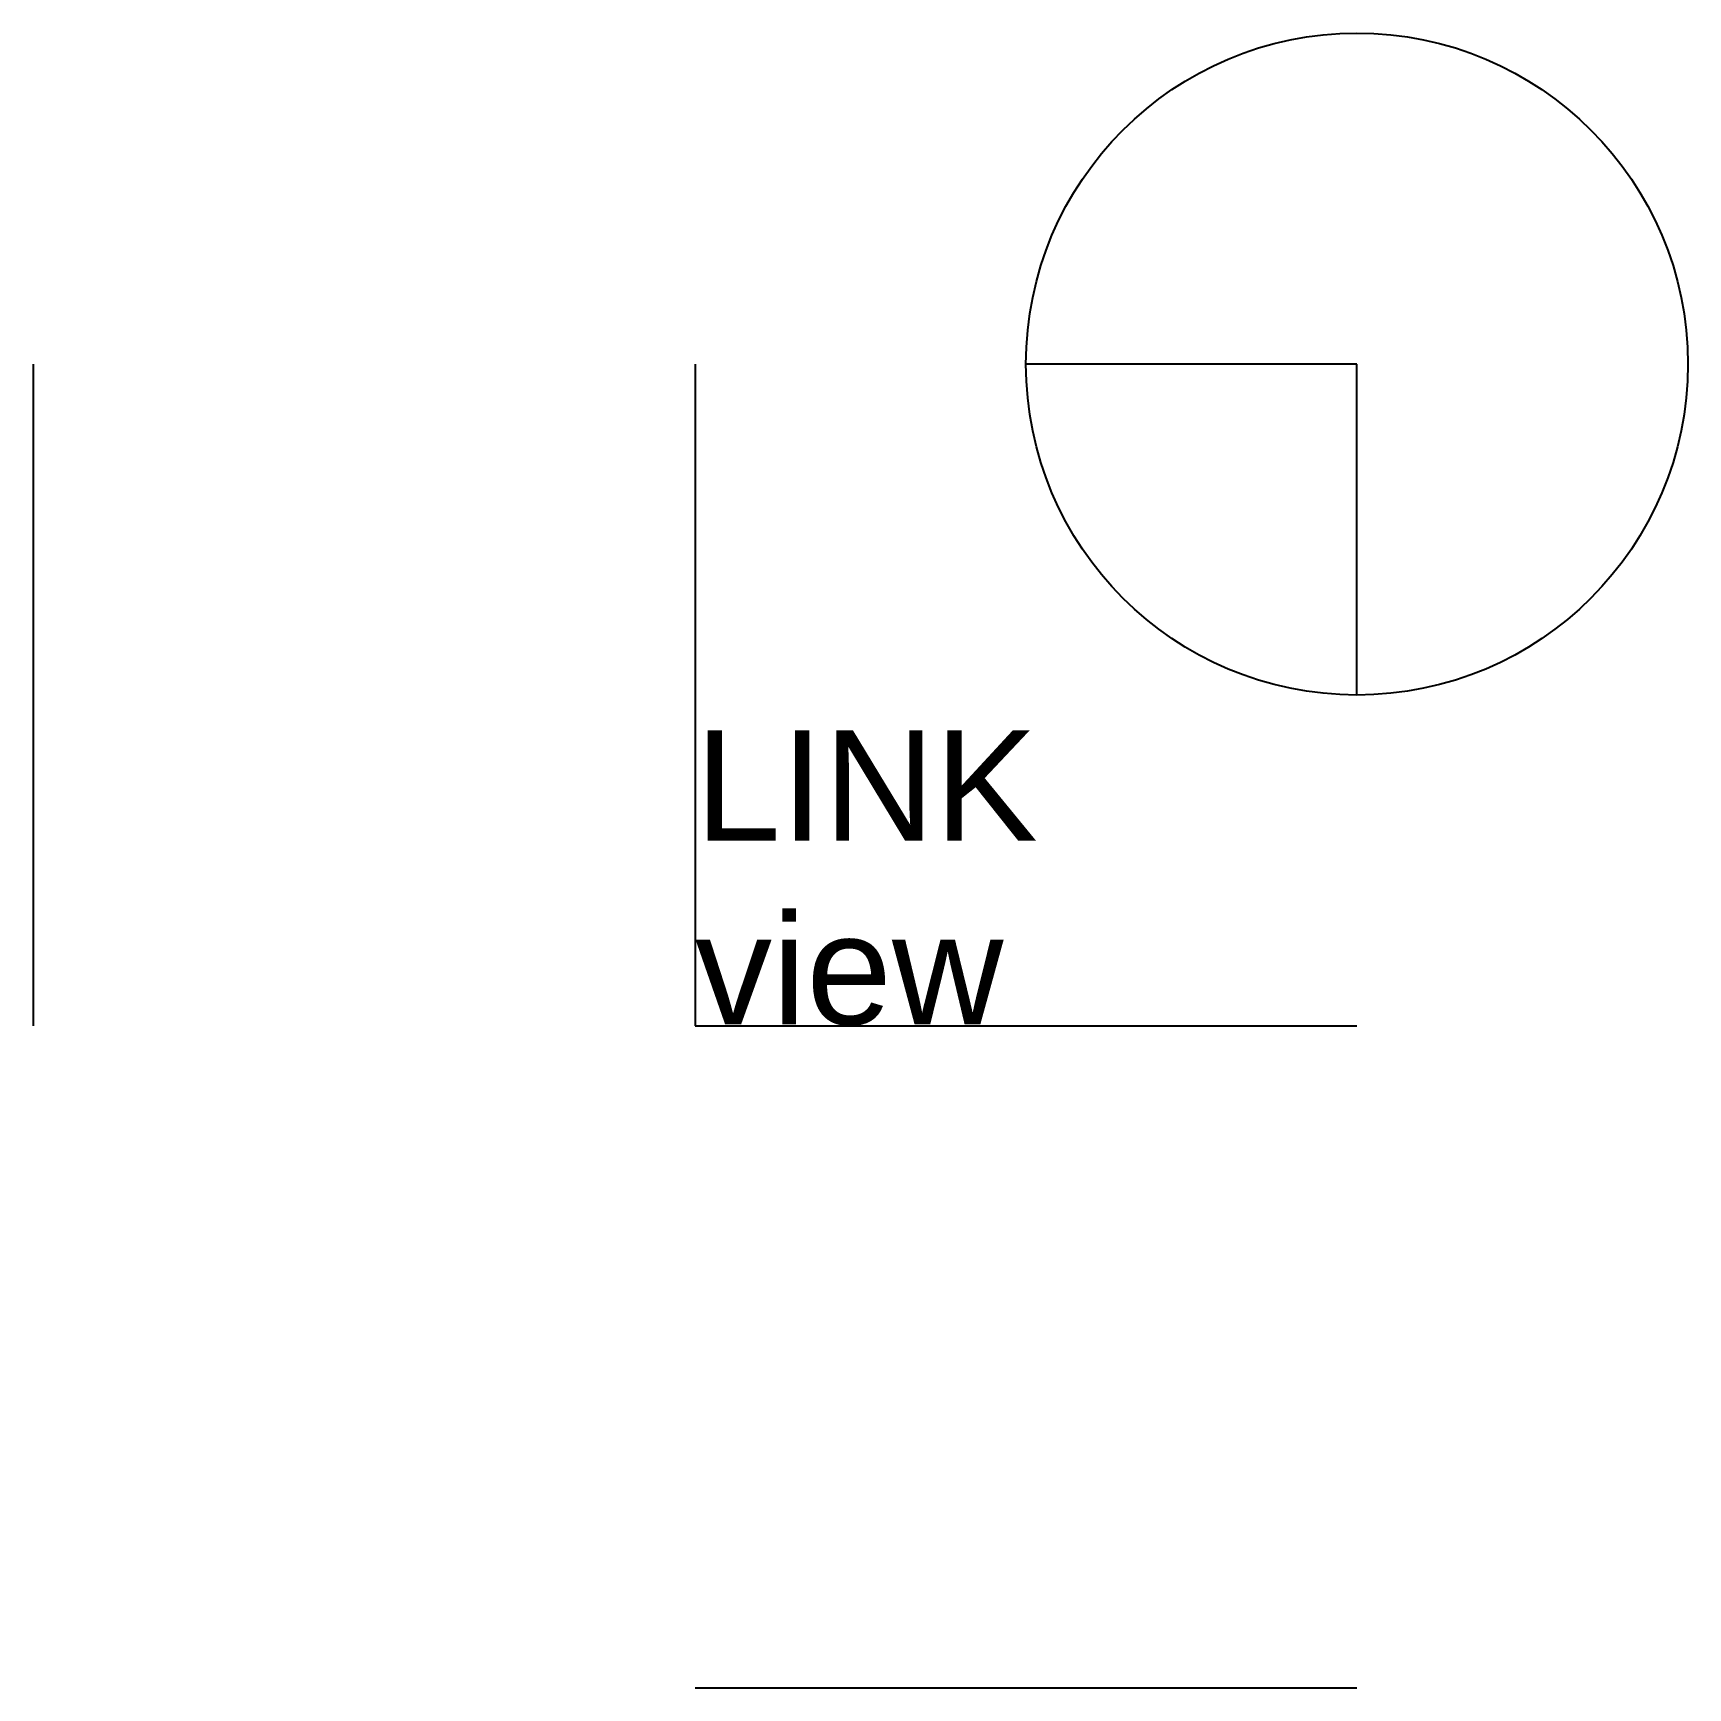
# Model space of a CAD drawing. Header units: inches. Extents: x -24 to 6, y -24 to 6.
import ezdxf

# ---------------------------------------------------------------- set-up
doc = ezdxf.new("R2010")
doc.units = ezdxf.units.IN
doc.header["$MEASUREMENT"] = 0
doc.styles.get("Standard").update_dxf_attribs({"font": 'arial.ttf'})

msp = doc.modelspace()

# ---------------------------------------------------------------- linework, layer by layer
at = {"color": 1}
for p, q in [((-24, 0), (-24, -12)), ((-12, 0), (-12, -12)), ((0, -6), (0, 0)), ((0, 0), (-6, 0)), ((-12, -12), (0, -12)), ((-12, -24), (0, -24))]:
    msp.add_line(p, q, dxfattribs=at)
msp.add_circle((0, 0), 6)

# ---------------------------------------------------------------- texts
at = {"color": 1, "insert": (-12, -12), "char_height": 2, "attachment_point": 7}
msp.add_mtext_dynamic_manual_height_columns('LINK\\Pview', width=13.96548, gutter_width=1, heights=[0], dxfattribs=at)

doc.saveas('drawing.dxf')
